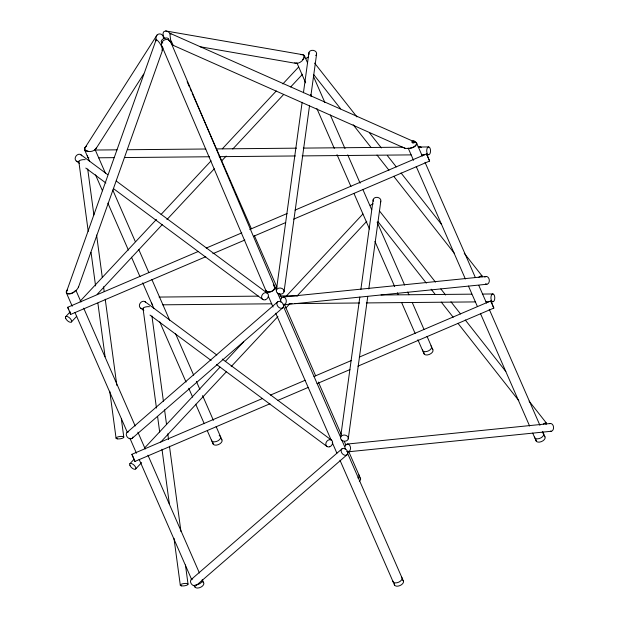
<?xml version="1.0" encoding="UTF-8"?>
<svg xmlns="http://www.w3.org/2000/svg" width="619" height="619" viewBox="0 0 619 619"><rect width="100%" height="100%" fill="white"/><g stroke="black" fill="none" stroke-linecap="round" stroke-linejoin="round"><path stroke-width="0.93" d="M156.127 39.283C154.673 32.931 163.215 31.747 163.532 38.262M66.496 291.781L66.782 293.298C71.131 294.853 76.377 291.294 78.373 287.433L162.542 50.17C162.039 46.108 159.501 41.906 156.267 39.399L66.496 291.781L66.96 290.768M78.373 287.433L78.435 286.574M276.368 290.357L302.134 102.297M303.442 92.749L308.935 52.654M284.02 291.843A3.9 3.08 7.8 0 0 278.875 288.129A3.9 3.08 7.8 0 0 277.683 293.336A3.9 3.08 7.8 0 0 284.02 291.843L309.523 105.687M310.831 96.138L316.588 54.139M340.597 437.378L359.825 297.05M360.869 289.413L373.164 199.674M348.257 438.863A3.9 3.08 7.8 0 0 343.112 435.149A3.9 3.08 7.8 0 0 341.92 440.357A3.9 3.08 7.8 0 0 348.257 438.863L367.74 296.625M368.792 288.988L380.824 201.16M155.973 39.539L156.058 40.869M157.009 35.09L85.089 147.632L84.849 149.341C87.256 152.87 93.454 151.903 95.906 148.815L143.662 74.087M95.906 148.815L96.224 147.956M85.089 147.632L85.77 146.804M65.606 316.773L70.218 311.837M80.091 301.252L156.46 219.405M161.072 214.46L211.102 160.832M222.291 148.839L276.275 90.978M282.86 83.921L298.66 66.991M71.471 321.911L76.741 316.263M97.144 294.389L162.325 224.535M166.929 219.59L214.329 168.786M221.571 161.025L226.183 156.089M232.767 149.032L283.456 94.699M290.698 86.939L302.552 74.234M129.843 463.801L133.789 459.569M144.985 447.568L220.031 367.129M225.301 361.488L243.731 341.727M286.527 295.859L362.896 214.012M135.708 468.931L141.627 462.579M160.723 442.113L226.554 371.555M231.166 366.618L277.908 316.518M285.808 308.053L289.754 303.813M296.996 296.052L366.781 221.262M127.05 432.433L277.683 301.855M132.149 438.337L282.79 307.767A3.9 2.855 49.1 0 0 280.833 301.716A3.9 2.855 49.1 0 0 277.088 304.95A3.9 2.855 49.1 0 0 282.79 307.767M191.279 579.454L341.92 448.883M196.385 585.365L347.019 454.787A3.9 2.855 49.1 0 0 345.069 448.744A3.9 2.855 49.1 0 0 341.317 451.971A3.9 2.855 49.1 0 0 347.019 454.787M162.542 50.17L161.745 50.077M205.763 256.738L70.713 314.406L67.68 307.295L198.258 251.484M206.251 248.064L241.781 232.876M249.774 229.463L287.084 213.516M295.077 210.096L426.545 153.899L429.609 161.048L293.7 219.141M212.866 253.697L244.845 240.025M253.728 236.234L285.707 222.561M269.992 403.758L134.942 461.434L131.909 454.323L262.487 398.504M270.48 395.084L305.128 380.283M314.011 376.484L351.313 360.537M359.314 357.117L490.774 300.919L492.221 304.184M277.985 400.338L308.192 387.432M317.075 383.633L349.936 369.582M357.937 366.169L493.838 308.076L490.774 300.919M200.231 46.773L296.424 63.455C300.176 63.293 305.353 59.316 303.674 55.261L301.995 54.573L165.753 30.95C161.59 31.066 162.882 36.699 164.979 38.649M170.813 41.372L169.753 41.496L171.656 41.821M283.123 297.027L486.155 276.476M283.858 304.796L486.898 284.245M345.123 449.185A3.9 2.801 84.2 0 1 347.352 444.047L550.392 423.497M348.095 451.816L551.134 431.273M300.834 54.673L301.995 54.573M94.846 150.038L117.037 149.837M127.653 149.736L205.818 149.009M216.433 148.916L296.524 148.165M303.279 148.103L402.675 147.183M418.111 147.036L428.727 146.943M98.498 157.791L113.942 157.652M124.551 157.551L209.47 156.762M219.118 156.677L295.356 155.965M302.111 155.903L411.155 154.889M421.763 154.789L424.665 154.765M426.592 154.75L428.518 154.727A3.9 1.919 89.5 0 0 430.337 149.117A3.9 1.919 89.5 0 0 427.017 148.661A3.9 1.919 89.5 0 0 428.518 154.727M159.075 297.066L258.471 296.137M279.703 295.944L298.033 295.774M381.025 295L471.732 294.164M482.348 294.064L492.956 293.963M162.735 304.819L271.772 303.805M289.143 303.643L292.036 303.612M294.93 303.589L359.585 302.985M366.34 302.923L475.384 301.91M486 301.817L488.894 301.786M490.821 301.77L492.755 301.755A3.9 1.919 89.5 0 0 494.573 296.137A3.9 1.919 89.5 0 0 491.246 295.681A3.9 1.919 89.5 0 0 492.755 301.755M405.019 148.305C409.105 149.047 414.428 147.833 416.633 144.057L416.13 142.664L415.248 142.215L170.558 33.534L169.877 33.712L170.581 39.786L173.243 45.365L405.019 148.305L404.137 147.856M165.753 30.95L168.198 31.778L170.527 33.79M296.424 63.455L294.737 62.759M173.243 45.365L173.653 45.481M80.663 154.588L107.737 174.69M116.248 181.011L267.091 293.004M76.493 161.172L79.588 163.47M85.778 168.066L105.888 183M113.625 188.741L262.92 299.588M144.9 301.608L216.836 355.027M222.252 359.043L331.32 440.024M140.722 308.192L143.817 310.49M150.007 315.086L211.118 360.459M216.534 364.483L327.149 446.609M273.288 284.376C278.519 288.957 267.911 295.65 265.419 289.491L162.294 46.974C158.611 40.916 168.414 35.964 171.014 42.603L274.542 286.055M170.558 33.534L171.053 34.06M314.576 63.068L356.915 116.883M369.442 132.799L381.366 147.956M387.332 155.539L396.276 166.906M401.05 172.972L441.602 224.511M464.265 253.31L482.155 276.051M313.818 74.729L340.651 108.836M353.17 124.752L371.067 147.484M377.025 155.067L388.956 170.225M393.723 176.291L454.555 253.597M379.408 210.855L435.466 282.094M440.829 288.918L445.603 294.984M450.965 301.801L460.513 313.934M465.279 319.992L505.831 371.532M529.09 401.097L546.384 423.071M378.047 221.749L426.352 283.138M431.126 289.205L435.296 294.512M441.262 302.087L453.185 317.245M457.959 323.311L518.784 400.625M429.578 161.01L426.545 153.899M493.807 308.03L492.391 304.811M67.68 307.295L68.732 309.647M131.909 454.323L134.973 461.472M162.294 46.974L163.083 48.197M70.713 314.406L69.297 311.187M416.502 142.803L422.305 156.089M425.013 162.286L475.315 277.428M478.796 285.398L486.542 303.109M489.25 309.307L539.938 425.33M542.646 431.536L544.968 436.844M408.107 147.91L413.523 160.313M416.231 166.511L465.372 278.991M468.467 286.079L477.373 306.444M480.468 313.531L529.609 426.011M532.704 433.099L536.186 441.068M304.386 55.64L307.488 62.72M313.678 76.895L324.898 102.576M330.314 114.979L345.015 148.63M347.723 154.835L360.111 183.178M362.819 189.375L371.717 209.748M377.133 222.144L404.609 285.026M407.704 292.114L408.865 294.768M412.347 302.737L423.953 329.308M427.048 336.396L432.851 349.681M296.764 62.519L305.67 82.884M310.699 94.398L311.473 96.169M316.889 108.573L334.299 148.428M337.007 154.626L350.942 186.512M354.037 193.6L369.512 229.022M374.928 241.425L394.667 286.589M397.375 292.795L398.149 294.567M401.63 302.536L415.171 333.533M417.879 339.73L424.069 353.906M168.53 39.09L169.304 40.862M187.116 81.631L189.437 86.946M190.211 88.718L191.372 91.38M192.145 93.152L251.391 228.751M254.486 235.847L276.948 287.247M279.656 293.452L281.591 297.886M284.299 304.091L315.667 375.88M318.375 382.078L341.224 434.376M344.319 441.463L345.866 445.007M348.582 451.212L360.583 478.688M274.859 286.837L276.407 290.381M277.567 293.042L280.662 300.122M283.37 306.32L340.249 436.519M341.796 440.063L344.504 446.26M347.599 453.348L403.325 580.885M266.077 291.062L266.851 292.833M268.398 296.377L273.041 307.001M275.749 313.206L331.08 439.854M332.241 442.515L336.883 453.139M339.978 460.226L394.543 585.11M95.001 149.341L105.447 173.258M112.805 190.087L135.244 241.456M138.726 249.426L148.784 272.453M151.879 279.54L169.683 320.278M175.487 333.564L193.67 375.191M196.378 381.389L199.867 389.366M202.575 395.564L213.408 420.363M216.116 426.561L221.919 439.846M84.671 150.022L89.701 161.536M95.504 174.821L102.468 190.768M107.892 203.164L128.396 250.107M131.491 257.195L140.002 276.678M142.71 282.875L153.938 308.564M159.741 321.849L186.048 382.07M188.756 388.275L192.633 397.127M195.728 404.215L204.239 423.698M207.334 430.785L213.137 444.071M75.975 290.466L81.004 301.979M83.712 308.177L135.182 425.973M137.89 432.17L145.241 448.999M147.949 455.197L199.411 572.993M202.506 580.08L203.666 582.734M66.419 292.919L72.222 306.204M74.93 312.402L127.174 431.969M129.882 438.167L136.459 453.224M139.167 459.422L191.789 579.871M194.111 585.187L194.884 586.959M171.014 42.603L171.509 43.98M151.934 315.992L163.408 401.22M164.569 409.84L166.503 424.208M167.788 433.787L168.561 439.529M169.467 446.237L180.941 531.466M185.452 564.985L188.029 584.135M143.043 308.455L156.452 408.06M157.613 416.672L159.671 432M161.992 449.239L169.343 503.82M173.985 538.298L180.299 585.226M87.697 168.972L93.887 214.94M96.595 235.05L102.267 277.188M103.559 286.759L104.201 291.549M105.23 299.209L116.836 385.405M121.347 418.924L123.792 437.115M78.814 161.435L88.223 231.344M91.055 252.413L95.574 285.932M97.887 303.171L105.106 356.799M109.749 391.278L116.07 438.206M202.227 579.438A4.882 2.778 -23.6 0 1 198.041 584.429M196.842 584.692A4.882 2.778 -23.6 0 1 195.712 584.746M401.367 577.024A4.882 2.778 -23.6 0 1 398.884 582.108A4.882 2.778 -23.6 0 1 392.887 581.102M430.901 345.828A4.882 2.778 -23.6 0 1 428.41 350.903A4.882 2.778 -23.6 0 1 422.421 349.905M219.188 435.621A4.882 2.778 -23.6 0 1 218.043 440.774A4.882 2.778 -23.6 0 1 211.481 440.07M358.85 474.881A3.9 2.221 -23.6 0 1 357.89 477.945M542.236 432.619A4.882 2.778 -23.6 0 1 541.091 437.772A4.882 2.778 -23.6 0 1 534.53 437.068M414.273 142.076A0.851 0.526 -5.4 0 1 412.935 142.548M402.814 580.328A4.882 2.778 -23.6 0 1 399.742 585.667A4.882 2.778 -23.6 0 1 394.435 583.616M273.567 285.916A4.882 2.778 -23.6 0 1 272.422 291.069A4.882 2.778 -23.6 0 1 265.861 290.365M221.409 439.297A4.882 2.778 -23.6 0 1 218.337 444.628A4.882 2.778 -23.6 0 1 213.029 442.577M88.076 151.059A4.882 2.778 -23.6 0 1 84.524 149.69A4.882 2.778 -23.6 0 1 86.583 146.123M418.483 147.345A1.362 1.06 7.3 0 1 421.098 147.322M419.017 147.57A0.851 0.665 7.3 0 1 420.487 147.554M418.444 147.632A1.362 1.06 7.3 0 1 421.067 147.608M202.382 581.814A4.882 2.778 -23.6 0 1 201.229 586.967A4.882 2.778 -23.6 0 1 194.675 586.263M74.899 291.023A4.882 2.778 -23.6 0 1 68.175 293.948A4.882 2.778 -23.6 0 1 67.409 289.769M79 161.714A3.9 1.168 -7.7 0 1 80.54 160.166A3.9 1.168 -7.7 0 1 85.244 159.694M77.267 161.466A3.9 3.134 -53.4 0 1 76.152 155.887A3.9 3.134 -53.4 0 1 81.747 155.818M484.816 277.126A3.9 2.801 84.2 0 1 489.312 280.113A3.9 2.801 84.2 0 1 485.458 283.85M280.894 302.157A3.9 2.801 84.2 0 1 282.875 297.066A3.9 2.801 84.2 0 1 286.295 300.996A3.9 2.801 84.2 0 1 283.131 304.726M132.892 437.014A3.9 2.855 49.1 0 1 127.437 437.254A3.9 2.855 49.1 0 1 128.473 431.892M88.85 157.884A3.9 1.919 89.5 0 1 87.24 155.709M478.34 277.536A3.9 1.192 -38.2 0 1 482.116 276.84M305.995 58.495A3.9 1.192 -38.2 0 1 308.378 57.056M309.098 54.255A3.9 3.08 7.8 0 1 313.446 50.387A3.9 3.08 7.8 0 1 315.729 55.54M432.341 349.131A4.882 2.778 -23.6 0 1 429.269 354.463A4.882 2.778 -23.6 0 1 423.961 352.412M300.989 54.604A4.882 2.778 -23.6 0 1 304.533 55.973A4.882 2.778 -23.6 0 1 302.482 59.532M143.237 308.742A3.9 1.168 -7.7 0 1 144.776 307.194A3.9 1.168 -7.7 0 1 149.473 306.722M141.503 308.486A3.9 3.134 -53.4 0 1 140.087 303.325A3.9 3.134 -53.4 0 1 145.535 302.134M549.68 423.698A3.9 2.801 84.2 0 1 553.548 427.133A3.9 2.801 84.2 0 1 550.399 431.203M347.352 444.047A3.9 2.801 84.2 0 1 350.509 448.698A3.9 2.801 84.2 0 1 346.648 451.421M196.857 584.777A3.9 2.855 49.1 0 1 191.356 583.872A3.9 2.855 49.1 0 1 192.702 578.92M152.591 304.703A3.9 1.919 89.5 0 1 151.469 302.73M543.389 423.969A3.9 1.192 -38.2 0 1 546.02 424.441M370.224 205.516A3.9 1.192 -38.2 0 1 373.249 203.891M373.334 201.276A3.9 3.08 7.8 0 1 377.172 197.345A3.9 3.08 7.8 0 1 380.515 201.91M162.797 43.028A3.9 2.221 -23.6 0 1 161.698 40.235A3.9 2.221 -23.6 0 1 166.449 37.945A3.9 2.221 -23.6 0 1 168.368 40.351M359.771 477.806A3.9 2.221 -23.6 0 1 359.329 481.249M544.457 436.294A4.882 2.778 -23.6 0 1 541.385 441.626A4.882 2.778 -23.6 0 1 536.077 439.575M414.227 141.712A4.882 2.778 -23.6 0 1 416.2 145.132A4.882 2.778 -23.6 0 1 409.995 148.111M412.618 142.463A1.362 0.843 -5.4 0 0 414.745 141.712A1.362 0.843 -5.4 0 0 412.803 140.993A1.362 0.843 -5.4 0 0 412.618 142.463M412.649 142.827A1.362 0.843 -5.4 0 0 414.776 142.076A1.362 0.843 -5.4 0 0 412.842 141.356A1.362 0.843 -5.4 0 0 412.649 142.827M117.362 438.856A3.9 1.168 -7.7 0 0 123.723 437.432A3.9 1.168 -7.7 0 0 118.709 436.689A3.9 1.168 -7.7 0 0 117.362 438.856M265.45 299.735A3.9 3.134 -53.4 0 0 267.725 293.522A3.9 3.134 -53.4 0 0 261.837 295.627A3.9 3.134 -53.4 0 0 265.45 299.735M65.761 318.568A3.9 1.756 43 0 0 71.115 322.197A3.9 1.756 43 0 0 68.748 317.261A3.9 1.756 43 0 0 65.761 318.568M181.599 585.876A3.9 1.168 -7.7 0 0 187.959 584.452A3.9 1.168 -7.7 0 0 182.938 583.709A3.9 1.168 -7.7 0 0 181.599 585.876M329.687 446.763A3.9 3.134 -53.4 0 0 331.954 440.55A3.9 3.134 -53.4 0 0 326.066 442.647A3.9 3.134 -53.4 0 0 329.687 446.763M129.998 465.589A3.9 1.756 43 0 0 135.344 469.225A3.9 1.756 43 0 0 132.977 464.281A3.9 1.756 43 0 0 129.998 465.589"/></g></svg>
